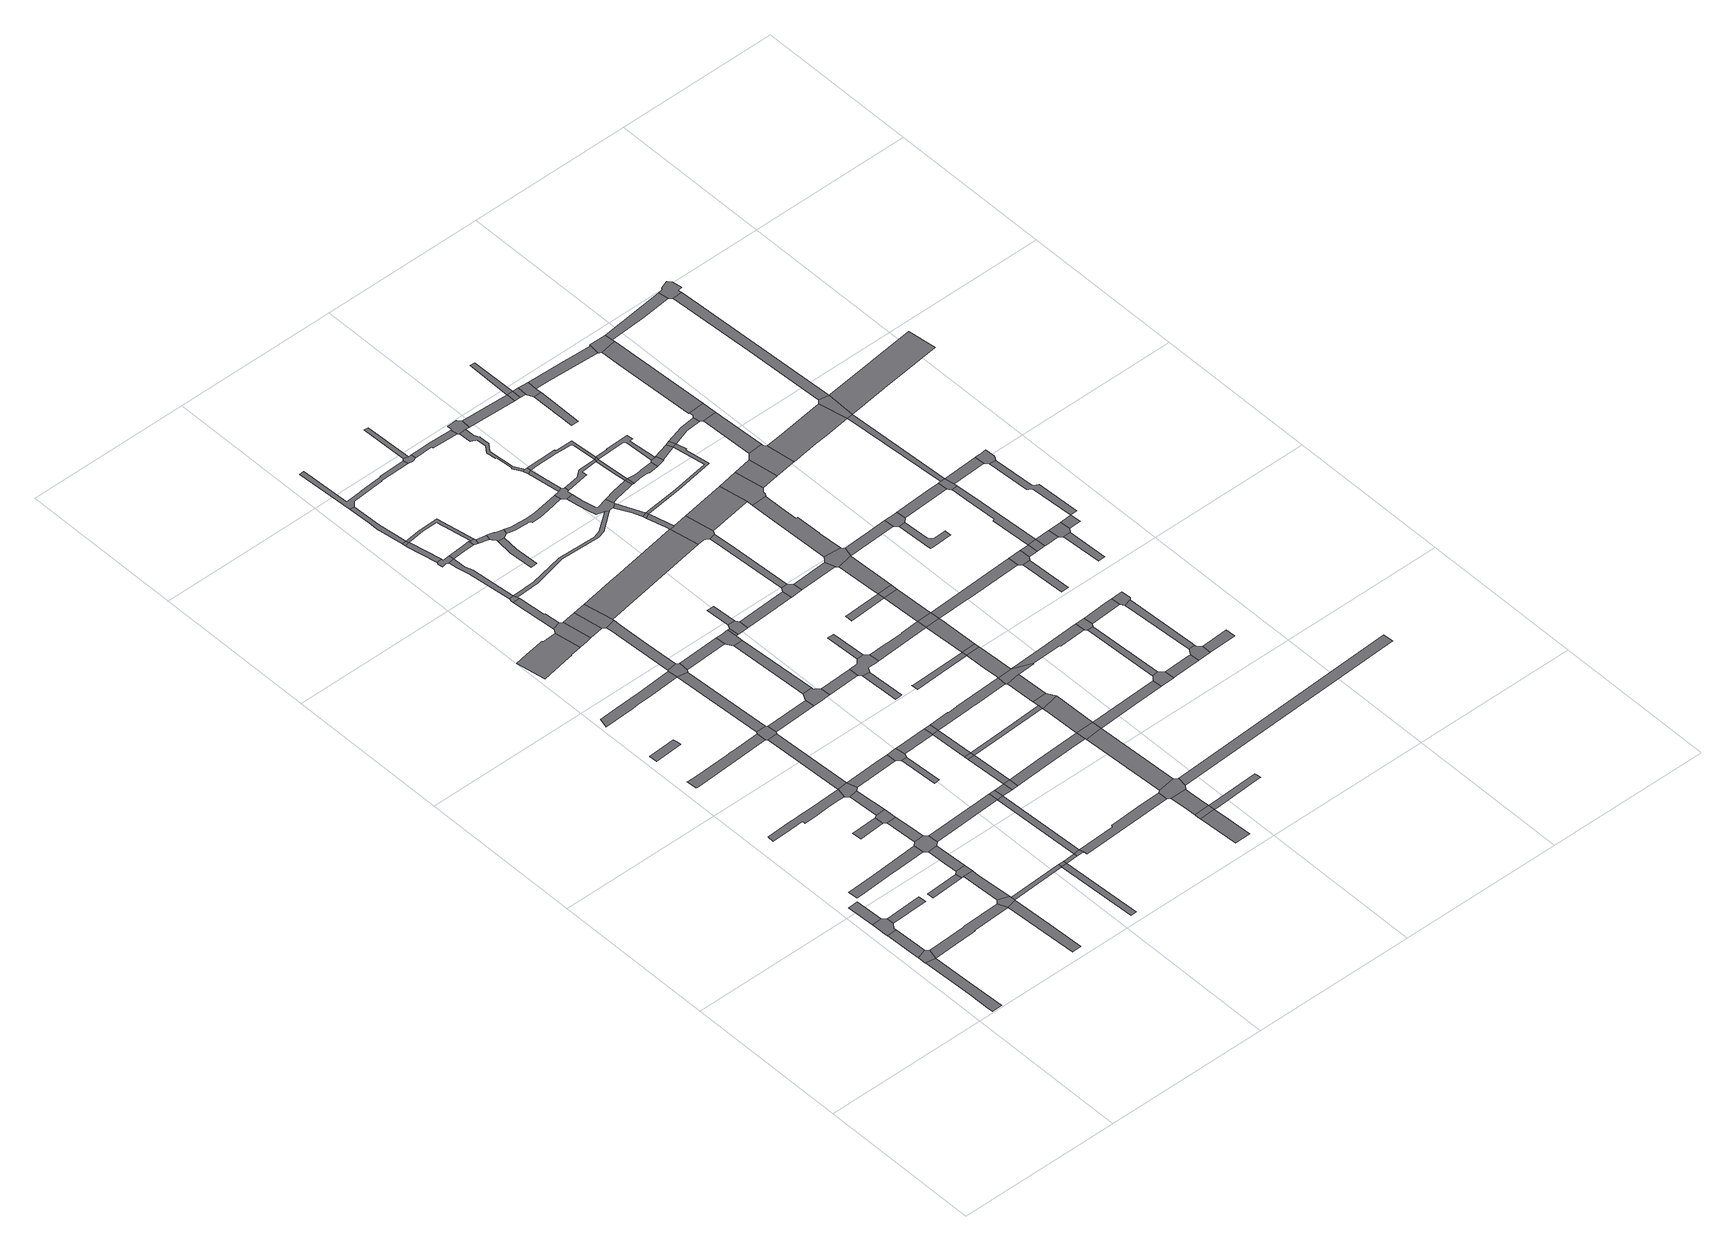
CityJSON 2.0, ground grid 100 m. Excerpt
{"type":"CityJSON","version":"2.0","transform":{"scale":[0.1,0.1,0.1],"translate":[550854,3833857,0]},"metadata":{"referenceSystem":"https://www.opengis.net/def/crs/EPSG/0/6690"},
"CityObjects":{
"road1":{"type":"Road","attributes":{"RoadStructureAttribute.sectionType":"1"},"geometry":[{"type":"MultiSurface","lod":"1","boundaries":[[[0,1,2,3,4,5,6,7,8,9,10]]]}]},
"road2":{"type":"Road","geometry":[{"type":"MultiSurface","lod":"1","boundaries":[[[11,12,13,14,0,10,15]]]}]},
"road3":{"type":"Road","attributes":{"RoadStructureAttribute.sectionType":"1"},"geometry":[{"type":"MultiSurface","lod":"1","boundaries":[[[16,17,18,19,20,12,11]]]}]},
"road4":{"type":"Road","geometry":[{"type":"MultiSurface","lod":"1","boundaries":[[[21,22,23,24,25,18,17,26,27,28]]]}]},
"road5":{"type":"Road","attributes":{"RoadStructureAttribute.sectionType":"1"},"geometry":[{"type":"MultiSurface","lod":"1","boundaries":[[[29,30,22,21]]]}]},
"road6":{"type":"Road","geometry":[{"type":"MultiSurface","lod":"1","boundaries":[[[31,32,28,27]]]}]},
"road7":{"type":"Road","attributes":{"RoadStructureAttribute.sectionType":"1"},"geometry":[{"type":"MultiSurface","lod":"1","boundaries":[[[33,34,35,36,37,15,10,38,39,40,41,42,43]]]}]},
"road8":{"type":"Road","attributes":{"RoadStructureAttribute.sectionType":"1"},"geometry":[{"type":"MultiSurface","lod":"1","boundaries":[[[44,45,46,47,48,49,50,51,52,53]]]}]},
"road9":{"type":"Road","geometry":[{"type":"MultiSurface","lod":"1","boundaries":[[[54,55,56,57]]]}]},
"road10":{"type":"Road","attributes":{"RoadStructureAttribute.sectionType":"1"},"geometry":[{"type":"MultiSurface","lod":"1","boundaries":[[[58,59,60,43,61,62]]]}]},
"road11":{"type":"Road","geometry":[{"type":"MultiSurface","lod":"1","boundaries":[[[63,33,43,60,64,65,66,67]]]}]},
"road12":{"type":"Road","attributes":{"RoadStructureAttribute.sectionType":"1"},"geometry":[{"type":"MultiSurface","lod":"1","boundaries":[[[68,69,70,71,72,73,74,75,76,77,78,79,80,81,82,83,84,85]]]}]},
"road13":{"type":"Road","attributes":{"RoadStructureAttribute.sectionType":"1"},"geometry":[{"type":"MultiSurface","lod":"1","boundaries":[[[86,87,88,63,67]]]}]},
"road14":{"type":"Road","geometry":[{"type":"MultiSurface","lod":"1","boundaries":[[[89,90,91,92,93]]]}]},
"road15":{"type":"Road","geometry":[{"type":"MultiSurface","lod":"1","boundaries":[[[94,95,54,57,88,87]]]}]},
"road16":{"type":"Road","geometry":[{"type":"MultiSurface","lod":"1","boundaries":[[[96,97,98,99]]]}]},
"road17":{"type":"Road","attributes":{"RoadStructureAttribute.sectionType":"1"},"geometry":[{"type":"MultiSurface","lod":"1","boundaries":[[[100,101,102,103,95,94]]]}]},
"road18":{"type":"Road","attributes":{"RoadStructureAttribute.sectionType":"1"},"geometry":[{"type":"MultiSurface","lod":"1","boundaries":[[[104,105,106,107,108,109,110,111,112,113,114,115]]]}]},
"road19":{"type":"Road","geometry":[{"type":"MultiSurface","lod":"1","boundaries":[[[116,117,44,53,101,100,118,119]]]}]},
"road20":{"type":"Road","attributes":{"RoadStructureAttribute.sectionType":"1"},"geometry":[{"type":"MultiSurface","lod":"1","boundaries":[[[120,121,122,117,116]]]}]},
"road21":{"type":"Road","attributes":{"RoadStructureAttribute.sectionType":"1"},"geometry":[{"type":"MultiSurface","lod":"1","boundaries":[[[123,65,64,124]]]}]},
"road22":{"type":"Road","geometry":[{"type":"MultiSurface","lod":"1","boundaries":[[[125,126,96,99,122,121]]]}]},
"road23":{"type":"Road","attributes":{"RoadStructureAttribute.sectionType":"1"},"geometry":[{"type":"MultiSurface","lod":"1","boundaries":[[[127,128,129,130,126,125]]]}]},
"road24":{"type":"Road","geometry":[{"type":"MultiSurface","lod":"1","boundaries":[[[131,68,85,130,129,132]]]}]},
"road25":{"type":"Road","attributes":{"RoadStructureAttribute.sectionType":"1"},"geometry":[{"type":"MultiSurface","lod":"1","boundaries":[[[133,134,135,136,137,138,139,140,141,142,143]]]}]},
"road26":{"type":"Road","attributes":{"RoadStructureAttribute.sectionType":"1"},"geometry":[{"type":"MultiSurface","lod":"1","boundaries":[[[144,124,145,146]]]}]},
"road27":{"type":"Road","attributes":{"RoadStructureAttribute.sectionType":"1"},"geometry":[{"type":"MultiSurface","lod":"1","boundaries":[[[147,148,149,150,151,152,153,154,155,156,157,158]]]}]},
"road28":{"type":"Road","attributes":{"RoadStructureAttribute.sectionType":"1"},"geometry":[{"type":"MultiSurface","lod":"1","boundaries":[[[159,160,161,162,68,131]]]}]},
"road29":{"type":"Road","geometry":[{"type":"MultiSurface","lod":"1","boundaries":[[[163,123,124,144]]]}]},
"road30":{"type":"Road","attributes":{"RoadStructureAttribute.sectionType":"1"},"geometry":[{"type":"MultiSurface","lod":"1","boundaries":[[[164,165,166,119,118,167,168,169]]]}]},
"road31":{"type":"Road","geometry":[{"type":"MultiSurface","lod":"1","boundaries":[[[170,104,115,161,160,171,172,173]]]}]},
"road32":{"type":"Road","attributes":{"RoadStructureAttribute.sectionType":"1"},"geometry":[{"type":"MultiSurface","lod":"1","boundaries":[[[174,163,144,175]]]}]},
"road33":{"type":"Road","attributes":{"RoadStructureAttribute.sectionType":"1"},"geometry":[{"type":"MultiSurface","lod":"1","boundaries":[[[176,177,178,179,131,132,180]]]}]},
"road34":{"type":"Road","geometry":[{"type":"MultiSurface","lod":"1","boundaries":[[[181,174,175,182,183]]]}]},
"road35":{"type":"Road","attributes":{"RoadStructureAttribute.sectionType":"1"},"geometry":[{"type":"MultiSurface","lod":"1","boundaries":[[[143,170,173,184]]]}]},
"road36":{"type":"Road","geometry":[{"type":"MultiSurface","lod":"1","boundaries":[[[185,186,187,188,158,157,189,190,191]]]}]},
"road37":{"type":"Road","attributes":{"RoadStructureAttribute.sectionType":"1"},"geometry":[{"type":"MultiSurface","lod":"1","boundaries":[[[192,169,174,181]]]}]},
"road38":{"type":"Road","attributes":{"RoadStructureAttribute.sectionType":"1"},"geometry":[{"type":"MultiSurface","lod":"1","boundaries":[[[193,194,195,196,187,186]]]}]},
"road39":{"type":"Road","geometry":[{"type":"MultiSurface","lod":"1","boundaries":[[[197,198,133,143,184,199,200]]]}]},
"road40":{"type":"Road","attributes":{"RoadStructureAttribute.sectionType":"1"},"geometry":[{"type":"MultiSurface","lod":"1","boundaries":[[[201,172,171,202,203]]]}]},
"road41":{"type":"Road","attributes":{"RoadStructureAttribute.sectionType":"1"},"geometry":[{"type":"MultiSurface","lod":"1","boundaries":[[[204,205,206,207]]]}]},
"road42":{"type":"Road","geometry":[{"type":"MultiSurface","lod":"1","boundaries":[[[208,209,210,211,196,195,212,213]]]}]},
"road43":{"type":"Road","attributes":{"RoadStructureAttribute.sectionType":"1"},"geometry":[{"type":"MultiSurface","lod":"1","boundaries":[[[214,191,190,215]]]}]},
"road44":{"type":"Road","geometry":[{"type":"MultiSurface","lod":"1","boundaries":[[[216,176,180,217,204,207,218]]]}]},
"road45":{"type":"Road","attributes":{"RoadStructureAttribute.sectionType":"1"},"geometry":[{"type":"MultiSurface","lod":"1","boundaries":[[[219,220,221,222,223,224,209,208]]]}]},
"road46":{"type":"Road","attributes":{"RoadStructureAttribute.sectionType":"1"},"geometry":[{"type":"MultiSurface","lod":"1","boundaries":[[[225,226,227,228,229,230,198,197]]]}]},
"road47":{"type":"Road","geometry":[{"type":"MultiSurface","lod":"1","boundaries":[[[231,164,169,192]]]}]},
"road48":{"type":"Road","attributes":{"RoadStructureAttribute.sectionType":"1"},"geometry":[{"type":"MultiSurface","lod":"1","boundaries":[[[232,233,234,235,236]]]}]},
"road49":{"type":"Road","geometry":[{"type":"MultiSurface","lod":"1","boundaries":[[[237,236,235,238,239,240,241,242,243,222,221,244]]]}]},
"road50":{"type":"Road","geometry":[{"type":"MultiSurface","lod":"1","boundaries":[[[245,246,247,233,232]]]}]},
"road51":{"type":"Road","attributes":{"RoadStructureAttribute.sectionType":"1"},"geometry":[{"type":"MultiSurface","lod":"1","boundaries":[[[248,249,231,192,250]]]}]},
"road52":{"type":"Road","geometry":[{"type":"MultiSurface","lod":"1","boundaries":[[[251,214,215,252,229,228,253]]]}]},
"road53":{"type":"Road","geometry":[{"type":"MultiSurface","lod":"1","boundaries":[[[254,255,256,257,258,259,246,245]]]}]},
"road54":{"type":"Road","geometry":[{"type":"MultiSurface","lod":"1","boundaries":[[[260,248,250,261]]]}]},
"road55":{"type":"Road","attributes":{"RoadStructureAttribute.sectionType":"1"},"geometry":[{"type":"MultiSurface","lod":"1","boundaries":[[[262,200,199,263]]]}]},
"road56":{"type":"Road","attributes":{"RoadStructureAttribute.sectionType":"1"},"geometry":[{"type":"MultiSurface","lod":"1","boundaries":[[[264,265,216,218,266,267]]]}]},
"road57":{"type":"Road","attributes":{"RoadStructureAttribute.sectionType":"1"},"geometry":[{"type":"MultiSurface","lod":"1","boundaries":[[[268,269,244,221,270,271]]]}]},
"road58":{"type":"Road","attributes":{"RoadStructureAttribute.sectionType":"1"},"geometry":[{"type":"MultiSurface","lod":"1","boundaries":[[[272,273,245,232,274,275,276,277]]]}]},
"road59":{"type":"Road","attributes":{"RoadStructureAttribute.sectionType":"1"},"geometry":[{"type":"MultiSurface","lod":"1","boundaries":[[[278,279,280,248,260]]]}]},
"road60":{"type":"Road","geometry":[{"type":"MultiSurface","lod":"1","boundaries":[[[281,282,283,284,201,203,285,286,287,288]]]}]},
"road61":{"type":"Road","attributes":{"RoadStructureAttribute.sectionType":"1"},"geometry":[{"type":"MultiSurface","lod":"1","boundaries":[[[289,290,291,292,181,183,293,294]]]}]},
"road62":{"type":"Road","geometry":[{"type":"MultiSurface","lod":"1","boundaries":[[[295,296,280,279]]]}]},
"road63":{"type":"Road","attributes":{"RoadStructureAttribute.sectionType":"1"},"geometry":[{"type":"MultiSurface","lod":"1","boundaries":[[[297,267,296,295]]]}]},
"road64":{"type":"Road","geometry":[{"type":"MultiSurface","lod":"1","boundaries":[[[268,271,298,299,277,276]]]}]},
"road65":{"type":"Road","attributes":{"RoadStructureAttribute.sectionType":"1"},"geometry":[{"type":"MultiSurface","lod":"1","boundaries":[[[300,301,284,283]]]}]},
"road66":{"type":"Road","geometry":[{"type":"MultiSurface","lod":"1","boundaries":[[[302,264,267,297]]]}]},
"road67":{"type":"Road","attributes":{"RoadStructureAttribute.sectionType":"1"},"geometry":[{"type":"MultiSurface","lod":"1","boundaries":[[[299,298,303,304]]]}]},
"road68":{"type":"Road","attributes":{"RoadStructureAttribute.sectionType":"1"},"geometry":[{"type":"MultiSurface","lod":"1","boundaries":[[[305,306,307,308,309,310,311]]]}]},
"road69":{"type":"Road","geometry":[{"type":"MultiSurface","lod":"1","boundaries":[[[312,313,262,263,301,300,314]]]}]},
"road70":{"type":"Road","attributes":{"RoadStructureAttribute.sectionType":"1"},"geometry":[{"type":"MultiSurface","lod":"1","boundaries":[[[315,288,287,316,317]]]}]},
"road71":{"type":"Road","geometry":[{"type":"MultiSurface","lod":"1","boundaries":[[[318,319,320,321,304,303,322,323,324,305,311,325,326,327]]]}]},
"road72":{"type":"Road","attributes":{"RoadStructureAttribute.sectionType":"1"},"geometry":[{"type":"MultiSurface","lod":"1","boundaries":[[[328,312,314,329]]]}]},
"road73":{"type":"Road","attributes":{"RoadStructureAttribute.sectionType":"1"},"geometry":[{"type":"MultiSurface","lod":"1","boundaries":[[[330,331,332,333,334,335,336,337,257,256,338,339,340,341,342,343]]]}]},
"road74":{"type":"Road","attributes":{"RoadStructureAttribute.sectionType":"1"},"geometry":[{"type":"MultiSurface","lod":"1","boundaries":[[[344,345,260,261,346,347,348,349,350]]]}]},
"road75":{"type":"Road","attributes":{"RoadStructureAttribute.sectionType":"1"},"geometry":[{"type":"MultiSurface","lod":"1","boundaries":[[[351,352,353,354,355,356,208,213,357,358,359,360,361,362]]]}]},
"road76":{"type":"Road","geometry":[{"type":"MultiSurface","lod":"1","boundaries":[[[363,364,328,329,365,366,367]]]}]},
"road77":{"type":"Road","attributes":{"RoadStructureAttribute.sectionType":"1"},"geometry":[{"type":"MultiSurface","lod":"1","boundaries":[[[368,369,370,371,372,373]]]}]},
"road78":{"type":"Road","geometry":[{"type":"MultiSurface","lod":"1","boundaries":[[[374,375,364,363]]]}]},
"road79":{"type":"Road","attributes":{"RoadStructureAttribute.sectionType":"1"},"geometry":[{"type":"MultiSurface","lod":"1","boundaries":[[[376,377,378,379,380,381]]]}]},
"road80":{"type":"Road","attributes":{"RoadStructureAttribute.sectionType":"1"},"geometry":[{"type":"MultiSurface","lod":"1","boundaries":[[[382,383,295,279,384]]]}]},
"road81":{"type":"Road","geometry":[{"type":"MultiSurface","lod":"1","boundaries":[[[385,386,387,379,378]]]}]},
"road82":{"type":"Road","attributes":{"RoadStructureAttribute.sectionType":"1"},"geometry":[{"type":"MultiSurface","lod":"1","boundaries":[[[388,389,390,391,251,253,392]]]}]},
"road83":{"type":"Road","geometry":[{"type":"MultiSurface","lod":"1","boundaries":[[[393,394,395,396,397,315,317,368,373,398,399,400,401,402,403]]]}]},
"road84":{"type":"Road","attributes":{"RoadStructureAttribute.sectionType":"1"},"geometry":[{"type":"MultiSurface","lod":"1","boundaries":[[[404,405,406,386,385,407,408,409]]]}]},
"road85":{"type":"Road","attributes":{"RoadStructureAttribute.sectionType":"1"},"geometry":[{"type":"MultiSurface","lod":"1","boundaries":[[[410,411,412,413,414,302,297,415,416,417,418]]]}]},
"road86":{"type":"Road","geometry":[{"type":"MultiSurface","lod":"1","boundaries":[[[419,420,421,422,289,294,404,409,423,424]]]}]},
"road87":{"type":"Road","attributes":{"RoadStructureAttribute.sectionType":"1"},"geometry":[{"type":"MultiSurface","lod":"1","boundaries":[[[425,426,427,428,429,430,327,326,431,432,433,434,435,436,437]]]}]},
"road88":{"type":"Road","attributes":{"RoadStructureAttribute.sectionType":"1"},"geometry":[{"type":"MultiSurface","lod":"1","boundaries":[[[438,439,395,394]]]}]},
"road89":{"type":"Road","attributes":{"RoadStructureAttribute.sectionType":"1"},"geometry":[{"type":"MultiSurface","lod":"1","boundaries":[[[440,441,442,367,366,443,444,445,446,447]]]}]},
"road90":{"type":"Road","geometry":[{"type":"MultiSurface","lod":"1","boundaries":[[[448,343,342,449,450,451,452]]]}]},
"road91":{"type":"Road","attributes":{"RoadStructureAttribute.sectionType":"1"},"geometry":[{"type":"MultiSurface","lod":"1","boundaries":[[[453,454,455,456,457,458,459,420,419]]]}]},
"road92":{"type":"Road","attributes":{"RoadStructureAttribute.sectionType":"1"},"geometry":[{"type":"MultiSurface","lod":"1","boundaries":[[[460,461,448,452,462]]]}]},
"road93":{"type":"Road","attributes":{"RoadStructureAttribute.sectionType":"1"},"geometry":[{"type":"MultiSurface","lod":"1","boundaries":[[[463,464,465,466,467,468,469]]]}]},
"road94":{"type":"Road","geometry":[{"type":"MultiSurface","lod":"1","boundaries":[[[470,344,350,454,453]]]}]},
"road95":{"type":"Road","attributes":{"RoadStructureAttribute.sectionType":"1"},"geometry":[{"type":"MultiSurface","lod":"1","boundaries":[[[471,472,473,474,475,476,385,378]]]}]},
"road96":{"type":"Road","attributes":{"RoadStructureAttribute.sectionType":"1"},"geometry":[{"type":"MultiSurface","lod":"1","boundaries":[[[477,478,479,344,470]]]}]},
"road97":{"type":"Road","attributes":{"RoadStructureAttribute.sectionType":"1"},"geometry":[{"type":"MultiSurface","lod":"1","boundaries":[[[480,481,482,483,484,403,402,485]]]}]},
"road98":{"type":"Road","attributes":{"RoadStructureAttribute.sectionType":"1"},"geometry":[{"type":"MultiSurface","lod":"1","boundaries":[[[486,487,488,451,450,489,490,491,492]]]}]},
"road99":{"type":"Road","geometry":[{"type":"MultiSurface","lod":"1","boundaries":[[[493,494,382,384,495,478,477]]]}]},
"road100":{"type":"Road","geometry":[{"type":"MultiSurface","lod":"1","boundaries":[[[496,497,498,499,500,425,437,501,502,503,504,505,506,507]]]}]},
"road101":{"type":"Road","geometry":[{"type":"MultiSurface","lod":"1","boundaries":[[[508,509,510,511,440,447,512,513]]]}]},
"road102":{"type":"Road","attributes":{"RoadStructureAttribute.sectionType":"1"},"geometry":[{"type":"MultiSurface","lod":"1","boundaries":[[[514,515,494,493]]]}]},
"road103":{"type":"Road","attributes":{"RoadStructureAttribute.sectionType":"1"},"geometry":[{"type":"MultiSurface","lod":"1","boundaries":[[[516,517,518,503,502,519,520,521,351,362,522,523,524,525,526,527]]]}]},
"road104":{"type":"Road","attributes":{"RoadStructureAttribute.sectionType":"1"},"geometry":[{"type":"MultiSurface","lod":"1","boundaries":[[[528,529,499,498]]]}]},
"road105":{"type":"Road","geometry":[{"type":"MultiSurface","lod":"1","boundaries":[[[530,531,532,529,528]]]}]},
"road106":{"type":"Road","attributes":{"RoadStructureAttribute.sectionType":"1"},"geometry":[{"type":"MultiSurface","lod":"1","boundaries":[[[533,534,535,536,537,510,509]]]}]},
"road107":{"type":"Road","attributes":{"RoadStructureAttribute.sectionType":"1"},"geometry":[{"type":"MultiSurface","lod":"1","boundaries":[[[538,539,540,469,541,542,543,410,544]]]}]},
"road108":{"type":"Road","attributes":{"RoadStructureAttribute.sectionType":"1"},"geometry":[{"type":"MultiSurface","lod":"1","boundaries":[[[525,524,545,546,547,548]]]}]},
"road109":{"type":"Road","attributes":{"RoadStructureAttribute.sectionType":"1"},"geometry":[{"type":"MultiSurface","lod":"1","boundaries":[[[549,550,551,552,553,554,555,556,557,558,559,560,561,562,563,564,565,566,532,531]]]}]},
"road110":{"type":"Road","attributes":{"RoadStructureAttribute.sectionType":"1"},"geometry":[{"type":"MultiSurface","lod":"1","boundaries":[[[567,568,569,388,570]]]}]},
"road111":{"type":"Road","geometry":[{"type":"MultiSurface","lod":"1","boundaries":[[[548,547,568,567]]]}]},
"road112":{"type":"Road","geometry":[{"type":"MultiSurface","lod":"1","boundaries":[[[544,410,418,571,515,514,572,573]]]}]},
"road113":{"type":"Road","attributes":{"RoadStructureAttribute.sectionType":"1"},"geometry":[{"type":"MultiSurface","lod":"1","boundaries":[[[574,575,576,577,578]]]}]},
"road114":{"type":"Road","geometry":[{"type":"MultiSurface","lod":"1","boundaries":[[[579,463,469,540]]]}]},
"road115":{"type":"Road","geometry":[{"type":"MultiSurface","lod":"1","boundaries":[[[580,570,388,392,581,582,536,535,583,584]]]}]},
"road116":{"type":"Road","attributes":{"RoadStructureAttribute.sectionType":"1"},"geometry":[{"type":"MultiSurface","lod":"1","boundaries":[[[585,586,485,587,588,463,579]]]}]},
"road117":{"type":"Road","geometry":[{"type":"MultiSurface","lod":"1","boundaries":[[[589,590,591,492,491,592,557,556,593,594]]]}]},
"road118":{"type":"Road","attributes":{"RoadStructureAttribute.sectionType":"1"},"geometry":[{"type":"MultiSurface","lod":"1","boundaries":[[[595,513,512,596,597,598]]]}]},
"road119":{"type":"Road","attributes":{"RoadStructureAttribute.sectionType":"1"},"geometry":[{"type":"MultiSurface","lod":"1","boundaries":[[[599,600,601,527,526,602,603,604]]]}]},
"road120":{"type":"Road","attributes":{"RoadStructureAttribute.sectionType":"1"},"geometry":[{"type":"MultiSurface","lod":"1","boundaries":[[[605,606,607,507,506,608,609,610,611,612]]]}]},
"road121":{"type":"Road","attributes":{"RoadStructureAttribute.sectionType":"1"},"geometry":[{"type":"MultiSurface","lod":"1","boundaries":[[[613,614,470,453,615,616]]]}]},
"road122":{"type":"Road","geometry":[{"type":"MultiSurface","lod":"1","boundaries":[[[617,480,485,586]]]}]},
"road123":{"type":"Road","attributes":{"RoadStructureAttribute.sectionType":"1"},"geometry":[{"type":"MultiSurface","lod":"1","boundaries":[[[618,619,620,530,528,621,622,623,624,605,625]]]}]},
"road124":{"type":"Road","attributes":{"RoadStructureAttribute.sectionType":"1"},"geometry":[{"type":"MultiSurface","lod":"1","boundaries":[[[626,578,480,617]]]}]},
"road125":{"type":"Road","geometry":[{"type":"MultiSurface","lod":"1","boundaries":[[[627,574,578,626]]]}]},
"road126":{"type":"Road","geometry":[{"type":"MultiSurface","lod":"1","boundaries":[[[628,599,604,629]]]}]},
"road127":{"type":"Road","attributes":{"RoadStructureAttribute.sectionType":"1"},"geometry":[{"type":"MultiSurface","lod":"1","boundaries":[[[630,612,631,599,628]]]}]},
"road128":{"type":"Road","attributes":{"RoadStructureAttribute.sectionType":"1"},"geometry":[{"type":"MultiSurface","lod":"1","boundaries":[[[632,633,634,635,574,627]]]}]},
"road129":{"type":"Road","geometry":[{"type":"MultiSurface","lod":"1","boundaries":[[[625,605,612,630]]]}]},
"road130":{"type":"Road","attributes":{"RoadStructureAttribute.sectionType":"1"},"geometry":[{"type":"MultiSurface","lod":"1","boundaries":[[[636,637,544,573,638,639,640,641]]]}]},
"road131":{"type":"Road","attributes":{"RoadStructureAttribute.sectionType":"1"},"geometry":[{"type":"MultiSurface","lod":"1","boundaries":[[[642,580,584,643,644]]]}]},
"road132":{"type":"Road","attributes":{"RoadStructureAttribute.sectionType":"1"},"geometry":[{"type":"MultiSurface","lod":"1","boundaries":[[[645,594,593,646,647]]]}]},
"road133":{"type":"Road","geometry":[{"type":"MultiSurface","lod":"1","boundaries":[[[648,649,650,595,598,634,633,651,652,653,654]]]}]},
"road134":{"type":"Road","attributes":{"RoadStructureAttribute.sectionType":"1"},"geometry":[{"type":"MultiSurface","lod":"1","boundaries":[[[655,656,657,658,659,660,628,629,661,662,663,664,665,666,667,668]]]}]},
"road135":{"type":"Road","attributes":{"RoadStructureAttribute.sectionType":"1"},"geometry":[{"type":"MultiSurface","lod":"1","boundaries":[[[669,670,671,672,673,674,675,676,548,567]]]}]},
"road136":{"type":"Road","attributes":{"RoadStructureAttribute.sectionType":"1"},"geometry":[{"type":"MultiSurface","lod":"1","boundaries":[[[677,678,679,680,681,682,683,625,630,684,685,686,687]]]}]},
"road137":{"type":"Road","attributes":{"RoadStructureAttribute.sectionType":"1"},"geometry":[{"type":"MultiSurface","lod":"1","boundaries":[[[688,689,690,691,692,693,694,695,696,697,648,654]]]}]},
"road138":{"type":"Road","geometry":[{"type":"MultiSurface","lod":"1","boundaries":[[[698,699,700,701,702,613,616,703,704]]]}]},
"road139":{"type":"Road","geometry":[{"type":"MultiSurface","lod":"1","boundaries":[[[705,687,686,655,668,706,707]]]}]},
"road140":{"type":"Road","geometry":[{"type":"MultiSurface","lod":"1","boundaries":[[[647,646,708,709]]]}]},
"road141":{"type":"Road","attributes":{"RoadStructureAttribute.sectionType":"1"},"geometry":[{"type":"MultiSurface","lod":"1","boundaries":[[[710,617,586,711,712,713]]]}]},
"road142":{"type":"Road","attributes":{"RoadStructureAttribute.sectionType":"1"},"geometry":[{"type":"MultiSurface","lod":"1","boundaries":[[[714,700,699,715]]]}]},
"road143":{"type":"Road","geometry":[{"type":"MultiSurface","lod":"1","boundaries":[[[716,642,644,696,695,717,718,719,720]]]}]},
"road144":{"type":"Road","geometry":[{"type":"MultiSurface","lod":"1","boundaries":[[[721,722,723,724]]]}]},
"road145":{"type":"Road","attributes":{"RoadStructureAttribute.sectionType":"1"},"geometry":[{"type":"MultiSurface","lod":"1","boundaries":[[[709,708,725,726]]]}]},
"road146":{"type":"Road","attributes":{"RoadStructureAttribute.sectionType":"1"},"geometry":[{"type":"MultiSurface","lod":"1","boundaries":[[[727,651,633,728]]]}]},
"road147":{"type":"Road","attributes":{"RoadStructureAttribute.sectionType":"1"},"geometry":[{"type":"MultiSurface","lod":"1","boundaries":[[[729,705,707,730,674]]]}]},
"road148":{"type":"Road","attributes":{"RoadStructureAttribute.sectionType":"1"},"geometry":[{"type":"MultiSurface","lod":"1","boundaries":[[[731,732,733,734,647,709]]]}]},
"road149":{"type":"Road","attributes":{"RoadStructureAttribute.sectionType":"1"},"geometry":[{"type":"MultiSurface","lod":"1","boundaries":[[[735,424,423,736]]]}]},
"road150":{"type":"Road","attributes":{"RoadStructureAttribute.sectionType":"1"},"geometry":[{"type":"MultiSurface","lod":"1","boundaries":[[[737,738,704,703,739,740]]]}]},
"road151":{"type":"Road","geometry":[{"type":"MultiSurface","lod":"1","boundaries":[[[741,636,641,742,743,714,715,744,745]]]}]},
"road152":{"type":"Road","geometry":[{"type":"MultiSurface","lod":"1","boundaries":[[[726,725,721,724,746,747]]]}]},
"road153":{"type":"Road","geometry":[{"type":"MultiSurface","lod":"1","boundaries":[[[748,729,674,673]]]}]},
"road154":{"type":"Road","attributes":{"RoadStructureAttribute.sectionType":"1"},"geometry":[{"type":"MultiSurface","lod":"1","boundaries":[[[749,716,720,750]]]}]},
"road155":{"type":"Road","attributes":{"RoadStructureAttribute.sectionType":"1"},"geometry":[{"type":"MultiSurface","lod":"1","boundaries":[[[751,752,741,745,753,754]]]}]},
"road156":{"type":"Road","geometry":[{"type":"MultiSurface","lod":"1","boundaries":[[[755,756,757,758,759,737,740,760,761]]]}]},
"road157":{"type":"Road","attributes":{"RoadStructureAttribute.sectionType":"1"},"geometry":[{"type":"MultiSurface","lod":"1","boundaries":[[[762,763,748,673,764,765]]]}]},
"road158":{"type":"Road","geometry":[{"type":"MultiSurface","lod":"1","boundaries":[[[766,767,768,769,727,728,770,771,772]]]}]},
"road159":{"type":"Road","attributes":{"RoadStructureAttribute.sectionType":"1"},"geometry":[{"type":"MultiSurface","lod":"1","boundaries":[[[773,774,775,776,777,778,779,780,771,770]]]}]},
"road160":{"type":"Road","attributes":{"RoadStructureAttribute.sectionType":"1"},"geometry":[{"type":"MultiSurface","lod":"1","boundaries":[[[781,782,783,784,758,757]]]}]},
"road161":{"type":"Road","attributes":{"RoadStructureAttribute.sectionType":"1"},"geometry":[{"type":"MultiSurface","lod":"1","boundaries":[[[785,786,787,788]]]}]},
"road162":{"type":"Road","geometry":[{"type":"MultiSurface","lod":"1","boundaries":[[[789,790,791,792,793,749,750,794,795,796]]]}]},
"road163":{"type":"Road","attributes":{"RoadStructureAttribute.sectionType":"1"},"geometry":[{"type":"MultiSurface","lod":"1","boundaries":[[[797,747,746,798,799,800,801,802,803,804,805]]]}]},
"road164":{"type":"Road","geometry":[{"type":"MultiSurface","lod":"1","boundaries":[[[806,710,713,788,787,807]]]}]},
"road165":{"type":"Road","attributes":{"RoadStructureAttribute.sectionType":"1"},"geometry":[{"type":"MultiSurface","lod":"1","boundaries":[[[808,761,760,809,810]]]}]},
"road166":{"type":"Road","geometry":[{"type":"MultiSurface","lod":"1","boundaries":[[[811,812,751,754,783,782,813]]]}]},
"road167":{"type":"Road","attributes":{"RoadStructureAttribute.sectionType":"1"},"geometry":[{"type":"MultiSurface","lod":"1","boundaries":[[[814,815,792,791]]]}]},
"road168":{"type":"Road","geometry":[{"type":"MultiSurface","lod":"1","boundaries":[[[816,817,818,762,765,819,815,814]]]}]},
"road169":{"type":"Road","attributes":{"RoadStructureAttribute.sectionType":"1"},"geometry":[{"type":"MultiSurface","lod":"1","boundaries":[[[820,821,806,807,822,823]]]}]},
"road170":{"type":"Road","attributes":{"RoadStructureAttribute.sectionType":"1"},"geometry":[{"type":"MultiSurface","lod":"1","boundaries":[[[824,825,766,772,826]]]}]},
"road171":{"type":"Road","geometry":[{"type":"MultiSurface","lod":"1","boundaries":[[[827,820,823,828]]]}]},
"road172":{"type":"Road","attributes":{"RoadStructureAttribute.sectionType":"1"},"geometry":[{"type":"MultiSurface","lod":"1","boundaries":[[[829,830,831,832,817,816]]]}]},
"road173":{"type":"Road","attributes":{"RoadStructureAttribute.sectionType":"1"},"geometry":[{"type":"MultiSurface","lod":"1","boundaries":[[[833,827,828,834,835]]]}]},
"road174":{"type":"Road","attributes":{"RoadStructureAttribute.sectionType":"1"},"geometry":[{"type":"MultiSurface","lod":"1","boundaries":[[[836,837,838,839,840,841,842,820,827]]]}]},
"road175":{"type":"Road","attributes":{"RoadStructureAttribute.sectionType":"1"},"geometry":[{"type":"MultiSurface","lod":"1","boundaries":[[[843,844,845,796,795,846,847,848]]]}]},
"road176":{"type":"Road","geometry":[{"type":"MultiSurface","lod":"1","boundaries":[[[849,805,804,850,851,830,829,852,853]]]}]},
"road177":{"type":"Road","attributes":{"RoadStructureAttribute.sectionType":"1"},"geometry":[{"type":"MultiSurface","lod":"1","boundaries":[[[854,855,856,857]]]}]},
"road178":{"type":"Road","geometry":[{"type":"MultiSurface","lod":"1","boundaries":[[[858,859,860,824,826,861,838,837,862,863]]]}]},
"road179":{"type":"Road","geometry":[{"type":"MultiSurface","lod":"1","boundaries":[[[864,833,835,857,856,865]]]}]},
"road180":{"type":"Road","attributes":{"RoadStructureAttribute.sectionType":"1"},"geometry":[{"type":"MultiSurface","lod":"1","boundaries":[[[866,867,868,869,859,858]]]}]},
"road181":{"type":"Road","attributes":{"RoadStructureAttribute.sectionType":"1"},"geometry":[{"type":"MultiSurface","lod":"1","boundaries":[[[870,871,864,865,872]]]}]},
"road182":{"type":"Road","attributes":{"RoadStructureAttribute.sectionType":"1"},"geometry":[{"type":"MultiSurface","lod":"1","boundaries":[[[873,874,858,863,875]]]}]},
"road183":{"type":"Road","geometry":[{"type":"MultiSurface","lod":"1","boundaries":[[[876,843,848,868,867,877,878]]]}]},
"road184":{"type":"Road","attributes":{"RoadStructureAttribute.sectionType":"1"},"geometry":[{"type":"MultiSurface","lod":"1","boundaries":[[[879,880,881,882,870,883,884,885,886,887]]]}]},
"road185":{"type":"Road","attributes":{"RoadStructureAttribute.sectionType":"1"},"geometry":[{"type":"MultiSurface","lod":"1","boundaries":[[[888,853,852,889,890]]]}]},
"road186":{"type":"Road","geometry":[{"type":"MultiSurface","lod":"1","boundaries":[[[891,892,893,894,873,875,895,879,887,896,897]]]}]},
"road187":{"type":"Road","attributes":{"RoadStructureAttribute.sectionType":"1"},"geometry":[{"type":"MultiSurface","lod":"1","boundaries":[[[898,899,900,876,878]]]}]},
"road188":{"type":"Road","geometry":[{"type":"MultiSurface","lod":"1","boundaries":[[[901,902,903,888,890,904,899,898,905,906,907]]]}]},
"road189":{"type":"Road","attributes":{"RoadStructureAttribute.sectionType":"1"},"geometry":[{"type":"MultiSurface","lod":"1","boundaries":[[[908,909,878,877,910,911,912,913]]]}]}
},
"vertices":[
[79,495,0],[84,369,0],[86,334,0],[92,181,0],[93,91,0],[94,41,0],[95,7,0],[157,10,0],[155,73,0],[148,245,0],[140,487,0],
[138,566,0],[78,545,0],[78,533,0],[79,498,0],[155,549,0],
[136,620,0],[130,773,0],[70,770,0],[70,768,0],[75,632,0],
[126,883,0],[66,880,0],[67,868,0],[68,811,0],[68,805,0],[129,789,0],[150,816,0],[150,861,0],
[119,1054,0],[59,1051,0],
[378,826,0],[375,874,0],
[633,570,0],[405,561,0],[395,560,0],[394,560,0],[300,555,0],[199,489,0],[280,493,0],[406,499,0],[421,500,0],[421,505,0],[658,514,0],
[605,1161,0],[399,1148,0],[307,1143,0],[135,1135,0],[138,1075,0],[167,1077,0],[266,1083,0],[369,1088,0],[400,1089,0],[610,1101,0],
[623,870,0],[422,858,0],[424,818,0],[626,829,0],
[730,281,0],[730,282,0],[717,529,0],[682,57,0],[741,61,0],
[653,591,0],[717,532,0],[716,557,0],[716,564,0],[716,569,0],
[596,1723,0],[394,1715,0],[317,1713,0],[299,1713,0],[256,1712,0],[103,1706,0],[99,1662,0],[184,1666,0],[300,1670,0],[307,1670,0],[307,1653,0],[318,1653,0],[394,1655,0],[478,1660,0],[484,1660,0],[519,1662,0],[565,1662,0],[581,1663,0],
[703,792,0],[702,831,0],[641,830,0],
[222,2496,0],[221,2521,0],[219,2546,0],[50,2537,0],[53,2487,0],
[699,888,0],[638,885,0],
[594,1445,0],[436,1438,0],[440,1379,0],[597,1389,0],
[689,1086,0],[631,1082,0],[636,941,0],[637,908,0],
[560,2293,0],[388,2284,0],[376,2284,0],[344,2282,0],[287,2279,0],[126,2273,0],[71,2273,0],[66,2273,0],[70,2209,0],[78,2209,0],[389,2225,0],[560,2234,0],
[685,1185,0],[625,1181,0],[709,1105,0],[707,1165,0],
[680,1277,0],[675,1378,0],[615,1375,0],
[1054,573,0],[1055,550,0],
[671,1456,0],[611,1453,0],
[667,1532,0],[664,1532,0],[657,1653,0],[602,1642,0],
[658,1728,0],[675,1669,0],
[530,2929,0],[382,2919,0],[317,2915,0],[157,2908,0],[46,2902,0],[31,2842,0],[221,2852,0],[258,2854,0],[358,2859,0],[382,2860,0],[538,2869,0],
[1090,553,0],[1080,55,0],[1115,56,0],
[207,3511,0],[207,3518,0],[203,3518,0],[196,3517,0],[84,3498,0],[5,3486,0],[34,3307,0],[191,3334,0],[249,3343,0],[249,3346,0],[318,3357,0],[293,3518,0],
[650,1870,0],[632,2228,0],[571,2224,0],[589,1870,0],
[1089,575,0],
[1136,1187,0],[1050,1182,0],[985,1179,0],[1128,1127,0],[1138,1127,0],[1139,1127,0],
[568,2307,0],[642,2240,0],[635,2299,0],[628,2304,0],
[1165,579,0],[1166,557,0],
[945,1743,0],[885,1740,0],[826,1737,0],[825,1737,0],[946,1683,0],
[1202,582,0],[1203,559,0],[1210,549,0],
[599,2857,0],
[369,3551,0],[357,3559,0],[308,3546,0],[309,3537,0],[377,3367,0],[404,3371,0],[376,3547,0],
[1177,1130,0],
[349,3654,0],[344,3654,0],[330,3826,0],[286,3823,0],
[597,2946,0],[537,2935,0],[610,2874,0],[612,2934,0],
[905,2311,0],[801,2248,0],[908,2253,0],
[972,1664,0],[985,1430,0],[1018,1432,0],[1006,1662,0],
[318,3860,0],[290,3855,0],[290,3854,0],[285,3840,0],[328,3829,0],[324,3837,0],
[462,3561,0],[492,3386,0],
[1008,1746,0],[969,1666,0],[1016,1687,0],
[292,4135,0],[276,4179,0],[274,4258,0],[237,4252,0],[245,4200,0],[261,4126,0],
[586,3140,0],[584,3177,0],[577,3338,0],[576,3386,0],[514,3372,0],[516,3337,0],
[1174,1188,0],
[187,4498,0],[157,4491,0],[160,4481,0],[197,4296,0],[226,4301,0],
[229,4286,0],[193,4288,0],[189,4282,0],[195,4253,0],[224,4259,0],[231,4255,0],[235,4253,0],[272,4289,0],
[182,4516,0],[155,4512,0],[157,4497,0],
[1241,1192,0],[1236,1192,0],[1243,1133,0],
[543,3574,0],[505,3377,0],[575,3397,0],
[181,4523,0],[162,4694,0],[155,4874,0],[127,4873,0],[133,4739,0],[133,4682,0],
[1281,1194,0],[1284,1135,0],
[873,2946,0],[876,2886,0],
[1210,1756,0],[1024,1747,0],[1205,1696,0],[1213,1697,0],
[415,4303,0],[368,4297,0],[369,4265,0],[417,4265,0],
[406,4531,0],[291,4529,0],[296,4512,0],[389,4513,0],[426,4296,0],[446,4299,0],
[1269,1437,0],[1269,1445,0],[1227,1443,0],
[993,2340,0],[987,2344,0],[987,2357,0],[927,2354,0],[967,2255,0],[990,2257,0],[1021,2258,0],[1018,2318,0],
[1776,620,0],[1625,613,0],[1442,604,0],[1439,592,0],[1211,534,0],[1777,559,0],
[1266,1470,0],[1225,1468,0],
[1254,1699,0],
[441,4259,0],[448,4286,0],
[960,2847,0],[903,2844,0],
[1251,1758,0],
[504,4242,0],[510,4274,0],
[526,4203,0],[516,4101,0],[523,3952,0],[544,3953,0],[563,3954,0],[556,4100,0],[565,4199,0],
[954,2950,0],[906,2948,0],[957,2891,0],
[1219,2328,0],[1093,2261,0],[1222,2268,0],
[585,4253,0],[554,4262,0],[555,4266,0],[522,4272,0],[512,4232,0],[522,4220,0],[527,4214,0],[586,4213,0],[594,4218,0],[603,4248,0],
[967,2951,0],[971,2892,0],
[399,4951,0],[399,4947,0],[362,4944,0],[259,4936,0],[259,4934,0],[152,4927,0],[138,5235,0],[109,5234,0],[181,4905,0],[362,4918,0],[382,4920,0],[382,4924,0],[569,4926,0],[561,4954,0],
[1761,1219,0],[1483,1205,0],[1407,1141,0],[1437,1143,0],[1443,1143,0],[1704,1156,0],[1764,1159,0],
[1070,4001,0],[1065,3997,0],[952,3914,0],[909,3901,0],[674,3906,0],[462,3864,0],[475,3846,0],[680,3891,0],[920,3883,0],[965,3896,0],[1076,3981,0],[1086,3988,0],
[1025,2978,0],[980,2976,0],[990,2893,0],[1040,2896,0],[1037,2954,0],
[1236,2249,0],[1246,2011,0],[1246,2010,0],[1268,2012,0],[1290,2014,0],[1281,2244,0],
[1017,3127,0],[973,3124,0],
[1909,244,0],[1909,249,0],[1904,342,0],[1807,338,0],[1820,90,0],[1917,90,0],
[1750,1494,0],[1534,1483,0],[1751,1467,0],
[1902,382,0],[1805,378,0],[1806,354,0],
[1229,3686,0],[1224,3686,0],[798,3616,0],[781,3614,0],[1258,3509,0],
[1350,2350,0],[1340,2360,0],[1300,2358,0],[1288,2346,0],[1273,2331,0],[1296,2272,0],[1326,2273,0],[1327,2273,0],[1340,2274,0],[1368,2275,0],[1364,2336,0],
[1796,549,0],[1800,479,0],[1803,429,0],[1900,410,0],[1895,519,0],[1894,547,0],
[1735,1780,0],[1442,1767,0],[1441,1765,0],[1378,1762,0],[1378,1764,0],[1472,1710,0],[1522,1713,0],[1523,1713,0],[1730,1723,0],
[1899,646,0],[1792,631,0],[1782,624,0],[1781,623,0],[1911,570,0],[1922,629,0],
[960,4258,0],[831,4237,0],[786,4230,0],[738,4232,0],[667,4235,0],[644,4237,0],[614,4213,0],[647,4204,0],[738,4202,0],[747,4189,0],[799,4190,0],[864,4201,0],[967,4219,0],
[1330,2570,0],[1290,2569,0],
[1344,2970,0],[1340,2970,0],[1135,2959,0],[1250,2906,0],[1252,2906,0],[1301,2909,0],[1350,2911,0],[1352,2911,0],
[573,4967,0],[594,4922,0],[622,4928,0],[620,4959,0],[599,4958,0],
[1875,1161,0],[1765,1149,0],[1780,878,0],[1780,867,0],[1780,866,0],[1786,762,0],[1791,654,0],
[565,5254,0],[568,5144,0],[591,5252,0],
[1723,2038,0],[1378,2030,0],[1373,2030,0],[1374,2010,0],[1376,1990,0],[1378,1990,0],[1725,2006,0],
[1872,1221,0],
[1922,343,0],[2231,358,0],[2232,358,0],[2230,378,0],[2228,398,0],[1920,383,0],
[1864,1484,0],[1751,1461,0],[1753,1418,0],
[1707,2354,0],[1591,2348,0],[1589,2346,0],[1480,2340,0],[1479,2342,0],[1710,2293,0],
[887,4957,0],[741,4964,0],[657,4961,0],[735,4933,0],[736,4925,0],[894,4918,0],[888,4957,0],
[1836,1536,0],[1748,1532,0],[1751,1465,0],
[1028,4267,0],[1022,4270,0],[1019,4273,0],[995,4267,0],[995,4264,0],[975,4211,0],[989,4199,0],[1029,4204,0],[1025,4232,0],[1025,4235,0],[1037,4237,0],[1033,4264,0],
[1400,2994,0],[1398,2996,0],[1361,2993,0],[1355,2984,0],[1426,2915,0],[1423,2974,0],
[1826,1728,0],[1740,1713,0],
[1066,4047,0],[1056,4054,0],[1038,4133,0],[998,4125,0],[1012,4061,0],[1024,4017,0],[1094,3994,0],[1115,3994,0],[1118,3994,0],[1146,4013,0],[1144,4018,0],[1132,4064,0],
[991,4472,0],[968,4462,0],
[990,4498,0],[976,4497,0],[958,4494,0],
[1376,3412,0],[1376,3415,0],[1371,3508,0],[1331,3500,0],[1336,3412,0],
[1824,1796,0],[1820,1882,0],[1814,2010,0],[1726,1996,0],[1731,1881,0],[1735,1791,0],[1824,1783,0],
[1168,3899,0],[1172,3893,0],[1186,3847,0],[1216,3857,0],
[945,4556,0],[931,4715,0],[965,4759,0],[964,4822,0],[964,4825,0],[962,4827,0],[949,4855,0],[946,4913,0],[904,4910,0],[907,4835,0],[933,4821,0],[938,4818,0],[943,4756,0],[913,4717,0],[918,4655,0],[925,4656,0],[934,4559,0],[931,4544,0],
[1222,3840,0],[1193,3825,0],[1225,3708,0],[1259,3691,0],
[1731,1722,0],[1934,1734,0],[1934,1737,0],
[1692,2636,0],[1462,2624,0],[1462,2603,0],[1463,2582,0],[1695,2594,0],
[1812,2042,0],
[1352,3706,0],[1303,3516,0],[1322,3505,0],[1371,3513,0],[1381,3530,0],
[1801,2287,0],[1801,2297,0],[1711,2284,0],[1723,2042,0],
[956,4993,0],[896,4991,0],[897,4966,0],[895,4918,0],[972,4912,0],[974,4970,0],
[1646,2985,0],[1655,2926,0],[1661,2926,0],[1664,2924,0],
[1298,4101,0],[1292,4099,0],[1201,4082,0],[1175,4028,0],[1283,4051,0],[1304,4054,0],
[1283,4316,0],[1174,4312,0],[1132,4280,0],[1159,4257,0],[1181,4260,0],[1180,4271,0],[1178,4291,0],[1281,4299,0],
[2299,1240,0],[2294,1240,0],[2117,1173,0],[2301,1182,0],
[1796,2357,0],
[1289,4494,0],[1180,4495,0],[1180,4502,0],[1038,4478,0],[1169,4478,0],[1267,4474,0],[1274,4467,0],[1301,4327,0],
[1786,2597,0],
[1784,2640,0],
[1311,4101,0],[1316,4055,0],
[1298,4306,0],[1287,4181,0],
[1772,2927,0],[1772,2932,0],[1678,2914,0],[1691,2655,0],
[2285,1806,0],[2031,1793,0],[2116,1743,0],[2124,1738,0],[2267,1745,0],[2288,1746,0],
[1621,3750,0],[1644,3574,0],[1650,3575,0],
[1270,4959,0],[1269,4900,0],[1271,4959,0],
[1670,3015,0],[1658,3001,0],[1652,2992,0],[1791,2992,0],[1785,2997,0],[1780,3002,0],[1774,3008,0],
[1482,4110,0],[1409,4103,0],[1395,4101,0],[1366,4098,0],[1347,4099,0],[1327,4100,0],[1332,4057,0],[1348,4059,0],[1365,4061,0],[1412,4062,0],[1414,4062,0],[1423,4062,0],[1424,4058,0],[1487,4065,0],
[1452,3869,0],[1694,3909,0],[1670,4058,0],[1678,4061,0],[1665,4124,0],[1638,4116,0],[1672,3918,0],[1442,3881,0],
[1505,4295,0],[1525,4296,0],[1526,4296,0],[1525,4315,0],[1523,4334,0],[1380,4331,0],[1380,4328,0],[1474,4310,0],[1485,4300,0],[1494,4121,0],[1522,4123,0],
[1765,3164,0],[1768,3164,0],[1763,3318,0],[1752,3318,0],[1751,3349,0],[1748,3400,0],[1748,3426,0],[1744,3539,0],[1651,3535,0],[1658,3348,0],
[2364,1267,0],[2360,1271,0],[2323,1268,0],[2322,1267,0],[2321,1265,0],[2390,1186,0],[2387,1245,0],
[1528,4125,0],[1538,4078,0],[1538,4082,0],
[1307,4899,0],[1309,4959,0],
[2352,2384,0],[2009,2307,0],[2009,2303,0],[2355,2320,0],
[2301,1733,0],[2336,1730,0],
[1747,3771,0],[1757,3557,0],[1756,3568,0],[1758,3571,0],[1776,3593,0],
[1363,4856,0],[1363,4576,0],[1408,4576,0],[1408,4856,0],
[1342,4897,0],[1344,4957,0],
[2073,3006,0],[2076,2947,0],
[1623,4153,0],[1632,4114,0],
[1304,5239,0],[1289,5240,0],[1274,5242,0],[1274,5240,0],
[3384,706,0],[3387,643,0],
[2565,1253,0],[2556,1253,0],[2409,1187,0],[2567,1194,0],
[2344,1809,0],[2297,1737,0],[2299,1735,0],[2341,1739,0],[2347,1750,0],
[1407,4894,0],[1410,4955,0],
[1648,4161,0],
[1861,3790,0],[1887,3609,0],
[2541,1820,0],[2503,1818,0],[2534,1761,0],[2544,1761,0],
[2642,1267,0],[2628,1283,0],[2627,1289,0],[2588,1288,0],[2572,1264,0],[2651,1198,0],[2651,1258,0],
[1854,4204,0],[1765,4195,0],[1766,4156,0],[1860,4164,0],
[2158,3011,0],[2128,3009,0],[2104,3008,0],[2102,3008,0],[2098,2927,0],[2138,2929,0],[2161,2951,0],
[2109,2708,0],[2110,2701,0],[2122,2702,0],[2251,2707,0],[2250,2728,0],[2249,2747,0],[2171,2744,0],[2146,2766,0],
[2626,1307,0],[2605,1751,0],[2561,1740,0],[2587,1305,0],
[2389,2025,0],[2434,2028,0],[2421,2302,0],[2376,2300,0],
[1993,3807,0],[1982,3818,0],[1981,3831,0],[1892,3827,0],[1873,3805,0],[2009,3627,0],[2018,3628,0],[1995,3804,0],
[1626,4946,0],[1431,4893,0],[1432,4893,0],[1498,4891,0],[1566,4888,0],[1659,4884,0],[1726,4881,0],[1812,4878,0],[1822,4939,0],
[2434,2388,0],[2437,2324,0],
[2819,1265,0],[2714,1200,0],[2822,1205,0],
[2613,1823,0],[2591,1822,0],[2616,1764,0],
[1966,4158,0],[1879,4154,0],
[1961,4249,0],[1865,4245,0],[1866,4219,0],[1863,4165,0],
[2490,2390,0],[2488,2390,0],[2482,2326,0],[2493,2326,0],
[2454,3025,0],[2364,3021,0],[2457,2966,0],
[2545,2394,0],[2548,2329,0],
[1931,4882,0],[1831,4864,0],[1836,4744,0],[1858,4244,0],
[2638,2399,0],[2561,2330,0],[2642,2334,0],
[2519,2842,0],[2513,2948,0],[2474,2944,0],[2474,2941,0],[2479,2840,0],[2489,2644,0],[2477,2639,0],
[2391,3855,0],[2086,3816,0],[2019,3808,0],[2190,3651,0],[2269,3662,0],[2428,3681,0],
[1821,4947,0],[1814,4876,0],[1821,4871,0],[1931,4898,0],[1925,4944,0],
[2676,2067,0],[2720,2069,0],[2708,2317,0],[2663,2315,0],
[2500,3028,0],[2472,3026,0],[2466,3026,0],[2464,2956,0],[2512,2959,0],[2512,2969,0],
[2723,2403,0],[2726,2338,0],
[2499,3033,0],[2466,3685,0],[2429,3681,0],[2472,3031,0],
[2795,2407,0],[2792,2407,0],[2798,2341,0],
[2717,3039,0],[2668,3036,0],[2721,2979,0],
[2411,3877,0],[2466,3686,0],[2472,3866,0],
[2741,2957,0],[2754,2692,0],[2762,2687,0],[2779,2677,0],[2837,2409,0],[2826,2678,0],[2802,2690,0],[2794,2695,0],[2781,2955,0],
[2331,4992,0],[2153,4910,0],[2339,4931,0],
[2792,3043,0],[2760,3042,0],[2748,3041,0],[2744,3041,0],[2741,2961,0],[2787,2966,0],[2795,2983,0],
[2419,4917,0],[2359,4914,0],[2387,4375,0],
[2417,5025,0],[2368,5009,0],[2359,4996,0],[2349,4923,0],[2418,4940,0],[2444,4943,0],[2436,5006,0],
[3080,3939,0],[2480,3867,0],[2481,3688,0],[2715,3717,0],[2830,3730,0],[3101,3763,0]
]}
